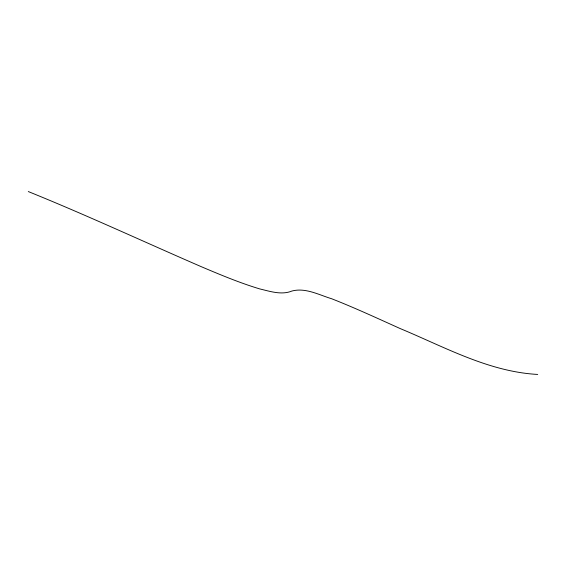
<?xml version="1.0" encoding="UTF-8"?>
<svg xmlns="http://www.w3.org/2000/svg" width="566" height="566" viewBox="0 0 566 566"><rect width="100%" height="100%" fill="white"/><g stroke="black" fill="none" stroke-linecap="round" stroke-linejoin="round"><path stroke-width="0.85" d="M537.7 374.437C488.805 371.784 444.685 347.057 400.311 328.62C377.529 318.375 354.868 307.847 331.605 298.728C318.913 294.879 305.484 287.429 291.936 291.03C281.507 295.296 270.088 291.356 259.702 288.901C239.942 282.965 220.881 274.977 201.899 266.954C144.012 241.866 86.803 215.214 28.3 191.563"/></g></svg>
